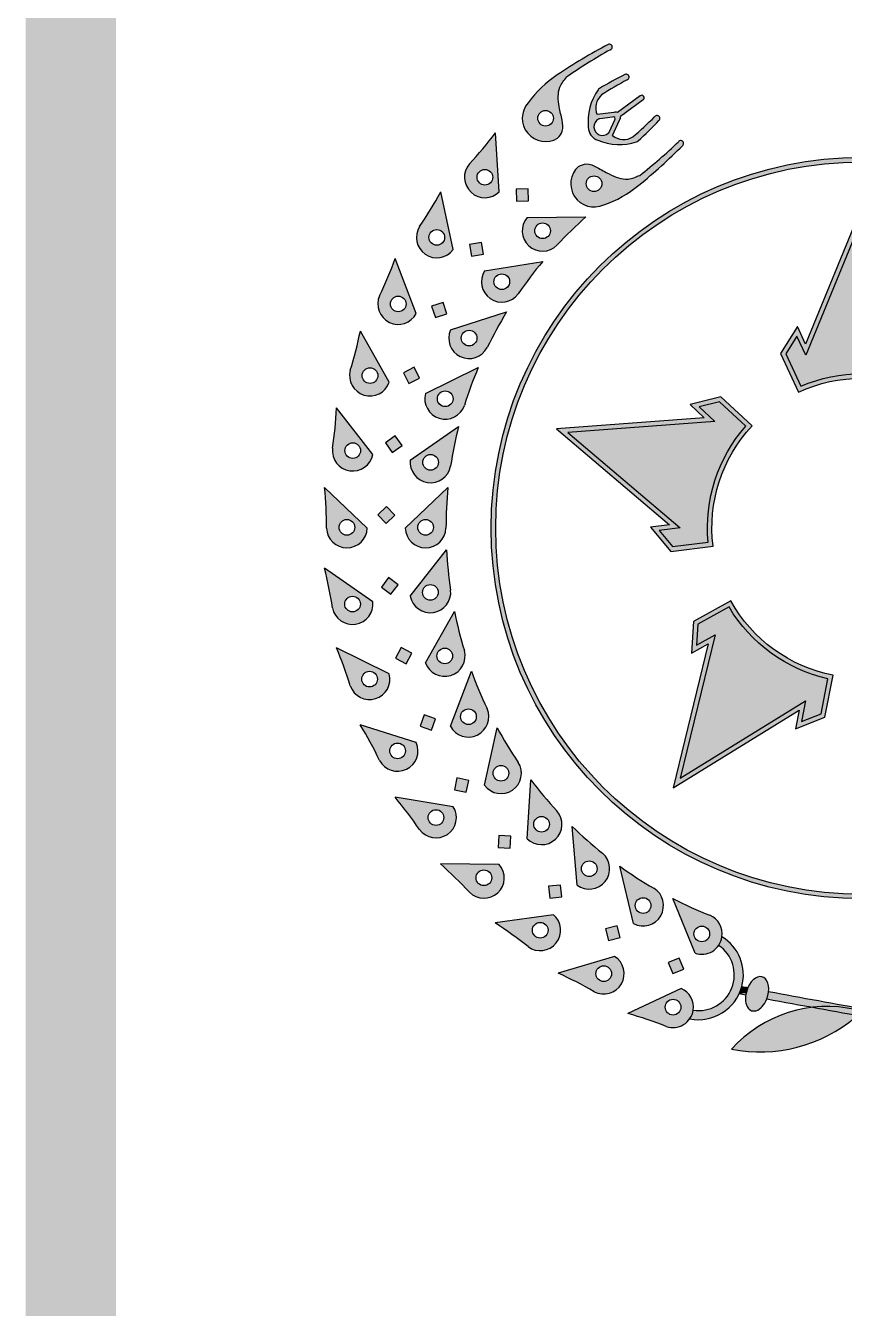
# Paper-space layout 'A3 Horizontal imp' of a CAD drawing. Header units: millimetres. Extents: x 0 to 420, y 0 to 297.
# Drawn here: x 214.34 to 223.43, y 33.99 to 48.24 of the extents above; entities that cross this region are included whole.
import ezdxf

# ---------------------------------------------------------------- set-up
doc = ezdxf.new("R2010")
doc.units = ezdxf.units.MM
doc.header["$LTSCALE"] = 0.5
doc.layers.add('format', color=7, linetype='Continuous')

psp = doc.layouts.new('A3 Horizontal imp')

# ---------------------------------------------------------------- hatches: boundary and pattern name
at = {"layer": 'format'}
h = psp.add_hatch(color=256, dxfattribs=at)
edge = h.paths.add_edge_path()
edge.add_arc((220.1136695553074, 47.21036562247382), 0.258366901861523, 152.9996667850005, 301.0824936381961)
edge.add_spline(control_points=[(220.2470570692154, 46.98909378262424), (220.2684105387085, 47.01352532394213), (220.317932008336, 47.07018524197638), (220.2966240145403, 47.20295615273681), (220.2576570588113, 47.35563585028995), (220.2417082440812, 47.54099188629498), (220.3201992954952, 47.63337267699472), (220.3504601950914, 47.66898853105049)], knot_values=[0, 0, 0, 0, 0.09308802478453485, 0.2158832218446789, 0.3683884108472525, 0.5851654092986567, 0.721177151692775, 0.721177151692775, 0.721177151692775, 0.721177151692775], degree=3, periodic=0)
edge.add_arc((223.3843861101583, 43.36063614503001), 5.269402882705594, 118.8334320498584, 125.1530658312665, ccw=False)
edge.add_arc((220.8230049659038, 48.00103872051732), 0.03153492215633424, 309.6752327330527, 476.1112391408114)
edge.add_arc((223.6260804385998, 42.65931094923308), 6.06404222222108, 117.6800748121624, 124.150133320713)
edge.add_arc((220.9259511263468, 46.65833257460627), 1.238863785946587, 124.6292524091822, 147.2974533349449)
h.paths.add_polyline_path([(220.200732741219, 47.21036562247382, -1), (220.0266063693949, 47.21036562247382, -1)], flags=16)
h = psp.add_hatch(color=256, dxfattribs=at)
edge = h.paths.add_edge_path()
edge.add_arc((223.0987635977086, 43.47680376108274), 4.713859957981793, 116.5053352183852, 120.4214165255875)
edge.add_arc((220.7372742135145, 47.49842006692852), 0.050167234065375, 120.4214165255875, 145.1640224462556)
edge.add_arc((221.2047448625859, 47.17308398130472), 0.6197042182498379, 145.1640224462556, 185.8222071775158)
edge.add_arc((220.7380464674594, 47.11019246267488), 0.149809060287702, 179.9894635877098, 253.0629435673175)
edge.add_arc((220.9342478419181, 47.53829029704257), 0.6197042182498379, 247.2301999776588, 287.8883847090519)
edge.add_arc((221.1091889289488, 46.99628661400839), 0.050167234065375, 287.8883847090519, 312.6309906295166)
edge.add_arc((217.9505910232134, 50.42750929593995), 4.713859957981793, 312.6309906295166, 316.5470719369367)
edge.add_arc((221.3507473209353, 47.20827805889603), 0.03153492215633327, 313.7870965801166, 504.9325363603759)
edge.add_arc((218.1779484477489, 50.40209602895066), 4.470861777230836, 310.51110843330775, 314.7398193107129, ccw=False)
edge.add_arc((220.9807572735614, 47.17016378964154), 0.1955454109690282, 230.6718715813269, 301.2496466140211, ccw=False)
edge.add_line((220.8568282769498, 47.01890371047448), (220.9342696000755, 47.18886063417113))
edge.add_arc((220.890095358575, 47.22281037279964), 0.05571308971079233, 322.4562266765435, 366.7646161285904)
edge.add_line((220.9454205983189, 47.229372858026), (221.1970703507619, 47.41576204505355))
edge.add_arc((221.1806100421514, 47.4379856120575), 0.02765553633461209, 306.5262035781078, 486.5262035771979)
edge.add_line((221.1641497335401, 47.46020917906235), (220.9124999810989, 47.27381999203617))
edge.add_arc((220.890095358575, 47.22281037279964), 0.05571308971079233, 66.28779102704758, 110.5961804785706)
edge.add_line((220.8704966498359, 47.27496244831791), (220.6853467490561, 47.25042617554328))
edge.add_arc((220.8661627873686, 47.32488131667133), 0.1955454109690282, 131.8027605413556, 202.3805355737123, ccw=False)
edge.add_arc((223.1407279617457, 43.70169534559027), 4.470861777230836, 118.3125878451246, 122.5412987224741, ccw=False)
edge.add_arc((221.0104727633658, 47.66769316521941), 0.03153492215633327, 288.119870794101, 479.2653105756978)
edge = h.paths.add_edge_path(flags=16)
edge.add_arc((220.8673290608473, 47.20594808033257), 0.02049019941725386, 316.2111606991688, 396.5262035775544)
edge.add_arc((220.8673290608473, 47.20594808033257), 0.02049019941725386, 36.52620357755444, 116.8412464554556)
edge.add_line((220.8580773266082, 47.22423068574226), (220.7153795268247, 47.20532021306581))
edge.add_arc((220.720652005644, 47.16553426270303), 0.0401337872523, 97.54891514871049, 116.7471523253447)
edge.add_arc((220.7456899479554, 47.11585375223449), 0.09576697587878163, 116.7471523253447, 314.2759206000893)
edge.add_arc((220.777523786535, 47.08320496661991), 0.050167234065375, 314.2759206000893, 335.503492006513)
edge.add_line((220.8231752944608, 47.06240373593328), (220.8821208336846, 47.19176881013328))
edge = h.paths.add_edge_path(flags=16)
edge.add_arc((220.7859144404989, 47.07742144973627), 0.0401337872523, 316.3052548290676, 335.503492006513)
h = psp.add_hatch(color=256, dxfattribs=at)
h.paths.add_polyline_path([(219.557987537885, 47.04749727000563), (219.5999757448013, 46.39499017926965, -0.964375990512867), (219.2681633063581, 46.70286712953185, 0.02438929679786213)])
h.paths.add_polyline_path([(219.3525915329916, 46.5549480612297, 1), (219.5267179048157, 46.5549480612297, 1)], flags=16)
h.paths.add_polyline_path([(219.9229623082643, 46.29232634067767), (219.7900185235973, 46.28962132630277), (219.7873135092237, 46.42256511096985), (219.9202572938899, 46.42527012534384)])
h.paths.add_polyline_path([(220.5625056537052, 46.1154406676913, 0.02438929679781345), (220.2404977609464, 45.80067260084871, -0.9643759905120509), (219.9086853225041, 46.10854955110863)])
h.paths.add_polyline_path([(219.9931135491366, 45.96063048280421, 1), (220.1672399209634, 45.96063048280421, 1)], flags=16)
h.paths.add_polyline_path([(219.0881699096104, 45.75320596135708, -0.964375990507584), (218.7141768635817, 46.00819010268861, 0.02438929679779708), (218.9493995407744, 46.39216706949474)])
h.paths.add_polyline_path([(218.8187358659785, 45.8874826369186, 1), (218.9928622378044, 45.8874826369186, 1)], flags=16)
h.paths.add_polyline_path([(219.2693054356774, 45.80839414880011), (219.400361186638, 45.83088319334075), (219.4228502311786, 45.69982744237932), (219.2917944802153, 45.67733839784142)])
h.paths.add_polyline_path([(220.0816138474116, 45.62023642573495, 0.02438929679781734), (219.8101162627669, 45.26099127206617, -0.9643759905091053), (219.4361232167408, 45.51597541339816)])
h.paths.add_polyline_path([(219.5406822191368, 45.39526794762769, 1), (219.7148085909627, 45.39526794762769, 1)], flags=16)
h = psp.add_hatch(color=256, dxfattribs=at)
edge = h.paths.add_edge_path()
edge.add_arc((220.6518653684503, 46.48373096461847), 0.2583669018615165, 131.9699135170366, 294.4527554651383, ccw=False)
edge.add_spline(control_points=[(220.4790850134619, 46.67582574567114), (220.5086800060341, 46.68913015415347), (220.5773146382841, 46.71998480569965), (220.6981083313991, 46.66089987490687), (220.8327986760002, 46.57911953035619), (221.0054559999986, 46.50983263949802), (221.1167047535342, 46.55798625285552), (221.1595948320861, 46.57655106543989)], knot_values=[0, 0, 0, 0, 0.09308802478445813, 0.2158832218446332, 0.3683884108472284, 0.5851654092986791, 0.7211771516928244, 0.7211771516928244, 0.7211771516928244, 0.7211771516928244], degree=3, periodic=0)
edge.add_arc((217.9227264287571, 50.73459022828893), 5.269402882705164, 307.8993413239909, 314.2189751054011)
edge.add_arc((221.6149699960903, 46.93178246714279), 0.03153492215634168, 316.94116801199885, 483.3771744215811, ccw=False)
edge.add_arc((217.3223116774421, 51.17022230362618), 6.064042222220611, 308.9022738344346, 315.372332343067, ccw=False)
edge.add_arc((220.3605836695939, 47.42165250104909), 1.238863785946851, 288.750542014941, 308.42315474558796, ccw=False)
h.paths.add_polyline_path([(220.5648021825378, 46.48373096461847, 1), (220.7389285543628, 46.48373096461847, 1)], flags=16)
h = psp.add_hatch(color=256, dxfattribs=at)
edge = h.paths.add_edge_path(flags=17)
edge.add_arc((223.6260804385998, 42.65931094923626), 4.066636699275294, 0, 360)
edge = h.paths.add_edge_path()
edge.add_arc((223.6260804385998, 42.65931094923626), 4.116803933340669, 0, 360)
h = psp.add_hatch(color=256, dxfattribs=at)
h.paths.add_polyline_path([(222.9112805756155, 44.89704305701553), (223.0016373182167, 44.70283290708613), (223.6260804385998, 46.22581547118698), (224.2505235589839, 44.70283290708613), (224.3408803015842, 44.89704305701553), (224.5280145467364, 44.59790184264084), (224.3285087549608, 44.16908990657094, 0.2212398402166365), (222.9236521222398, 44.16908990657094), (222.7241463304659, 44.59790184264084)])
h.paths.add_polyline_path([(222.9047879367041, 44.79207116384196), (223.0045389154508, 44.57766931645192), (223.6260804385998, 46.09357504385189), (224.2476219617498, 44.57766931645192), (224.3473729404983, 44.79207116384196), (224.4710440736595, 44.59437814978201), (224.3038760683399, 44.23507210972576, 0.2059472697398568), (222.9482848088606, 44.23507210972576), (222.7811168035411, 44.59437814978201)], flags=16)
h = psp.add_hatch(color=256, dxfattribs=at)
h.paths.add_polyline_path([(223.6260804385998, 46.09357504385189), (223.0045389154508, 44.57766931645192), (222.9047879367041, 44.79207116384196), (222.7811168035411, 44.59437814978201), (222.9482848088606, 44.23507210972576, -0.2059472697398479), (224.3038760683399, 44.23507210972576), (224.4710440736595, 44.59437814978201), (224.3473729404983, 44.79207116384196), (224.2476219617498, 44.57766931645192)])
h.paths.add_polyline_path([(226.8922596844646, 43.72055691764336), (225.2584807709705, 43.84323740174641), (225.4315642973957, 44.00436003455825), (225.2053305862879, 44.06088777061705), (224.9152679901077, 43.79086987728197, -0.2059472697398567), (225.3341687267126, 42.50162597652189), (225.7275468320127, 42.45367142830474), (225.8773475794002, 42.63238016639053), (225.6426145576939, 42.66099517026515)])
h.paths.add_polyline_path([(225.2565008504012, 41.47265936984859), (225.4632233313747, 41.35783678589433), (225.4470743416701, 41.590465862146), (225.100637793044, 41.78289166654968, -0.2059472697398568), (224.0039414267017, 40.98609511609111), (224.0798944608838, 40.59715153532152), (224.2961475474727, 40.50990659548579), (224.2508255405224, 40.74199348785879), (225.6446902258936, 39.88093293351522)])
h.paths.add_polyline_path([(223.2482194505015, 40.98609511609111, -0.2059472697398568), (222.1515230841565, 41.78289166654968), (221.8050865355304, 41.59046586214554), (221.7889375458277, 41.35783678589478), (221.9956600267993, 41.47265936984905), (221.607470651306, 39.88093293351522), (223.0013353366754, 40.74199348785879), (222.9560133297278, 40.50990659548579), (223.1722664163168, 40.59715153532152)])
h.paths.add_polyline_path([(222.3368928870901, 43.79086987728197), (222.0468302909127, 44.06088777061751), (221.8205965798048, 44.00436003455871), (221.9936801062328, 43.84323740174687), (220.359901192735, 43.7205569176429), (221.6095463195057, 42.66099517026515), (221.3748132978022, 42.63238016639053), (221.5246140451896, 42.45367142830474), (221.917992150487, 42.5016259765228, -0.2059472697398568)])
h = psp.add_hatch(color=256, dxfattribs=at)
h.paths.add_polyline_path([(218.4452808669381, 45.65345103161581), (218.6777334969626, 45.0423092413801, -0.9643759905067341), (218.269914229994, 45.23870464941165, 0.0243892967977926)])
h.paths.add_polyline_path([(218.3903234851138, 45.1479051914992, 1), (218.5644498569405, 45.1479051914992, 1)], flags=16)
h.paths.add_polyline_path([(218.890391222954, 44.99763772331726), (218.8486205163423, 45.12387787165863), (218.9748606646832, 45.16564857826989), (219.0166313712967, 45.03940842992898)])
h.paths.add_polyline_path([(219.4649770985867, 44.6631927040201, -0.9643759905100003), (219.0571578316163, 44.85958811205301), (219.6798995677115, 45.05889000141752, 0.02438929679781692)])
h.paths.add_polyline_path([(219.1775670867352, 44.7687886541401, 1), (219.3516934585601, 44.7687886541401, 1)], flags=16)
h.paths.add_polyline_path([(218.0568926945194, 44.84785085196409), (218.3778349780993, 44.27818027734184, -0.9643759905033423), (217.9452994987101, 44.4115998031919, 0.02438929679792837)])
h.paths.add_polyline_path([(218.0769244150584, 44.35273666298763, 1), (218.2510507868825, 44.35273666298763, 1)], flags=16)
h.paths.add_polyline_path([(218.5346561571547, 44.38430724204391), (218.6532607065716, 44.44442652216576), (218.7133799866912, 44.3258219727507), (218.5947754372761, 44.26570269262884)])
h.paths.add_polyline_path([(219.3663364477994, 44.44394094625914, 0.02438929679781572), (219.2127901070031, 44.02063072888841, -0.9643759905124231), (218.7802546276158, 44.15405025474075)])
h.paths.add_polyline_path([(218.9118795439641, 44.09518711453193, 1), (219.0860059157864, 44.09518711453193, 1)], flags=16)
h = psp.add_hatch(color=256, dxfattribs=at)
h.paths.add_polyline_path([(220.2341330726009, 43.7614214570338), (221.8755391006131, 43.88467466128287), (221.7187560410099, 44.03062326693662), (222.0610839042153, 44.11615879124684), (222.4072576101458, 43.7939073323053, 0.2212398402166365), (221.9731330359724, 42.45780927729702), (221.5036579697768, 42.40057816962763), (221.2769854305303, 42.67099313185718), (221.4896120281743, 42.69691326389221)])
h.paths.add_polyline_path([(221.6095463195057, 42.66099517026515), (221.3748132978022, 42.63238016639053), (221.5246140451878, 42.45367142830474), (221.917992150487, 42.5016259765228, -0.2059472697398502), (222.3368928870901, 43.79086987728197), (222.0468302909127, 44.06088777061751), (221.8205965798048, 44.00436003455871), (221.9936801062328, 43.84323740174641), (220.359901192735, 43.72055691764336)], flags=16)
h = psp.add_hatch(color=256, dxfattribs=at)
h.paths.add_polyline_path([(218.1951735903554, 43.47788844761663, -0.9643759905100402), (217.7475840264156, 43.54535171955177, 0.02438929679773072), (217.7929109734984, 43.9933623073378)])
h.paths.add_polyline_path([(217.8855394731569, 43.51973980232952, 1), (218.0596658449818, 43.51973980232952, 1)], flags=16)
h.paths.add_polyline_path([(218.3344258030916, 43.60620304571767), (218.4427453239319, 43.68332793397604), (218.5198702121903, 43.57500841313577), (218.41155069135, 43.49788352487513)])
h.paths.add_polyline_path([(219.1479289696259, 43.78912620597958, 0.02438929679781522), (219.0591887286851, 43.34765911939149, -0.9643759905092784), (218.6115991647463, 43.41512239132481)])
h.paths.add_polyline_path([(218.7495546114866, 43.38951047410574, 1), (218.9236809833106, 43.38951047410574, 1)], flags=16)
h = psp.add_hatch(color=256, dxfattribs=at)
h.paths.add_polyline_path([(218.1338296872987, 42.65931094923535, -0.9643759905065689), (217.6811844500467, 42.65931094923308, 0.02438929679784426), (217.6592326193046, 43.10907325982617)])
h.paths.add_polyline_path([(217.8204438827593, 42.66752238291047, 1), (217.9945702545852, 42.66752238291047, 1)], flags=16)
h.paths.add_polyline_path([(218.4404247363906, 42.80373968531949), (218.3448099232242, 42.71133203148138), (218.2524022693893, 42.80694684464725), (218.3480170825529, 42.89935449848445)])
h.paths.add_polyline_path([(219.0076041646058, 42.65931094923535, -0.9643759905065689), (218.5549589273529, 42.65931094923535), (219.0295559953471, 43.10907325982617, 0.02438929679781491)])
h.paths.add_polyline_path([(218.6942183600664, 42.66752238291047, 1), (218.8683447318932, 42.66752238291047, 1)], flags=16)
h.paths.add_polyline_path([(219.0591887286851, 41.97096277907695, -0.9643759905101689), (218.6115991647463, 41.90349950714363), (219.0138617816034, 42.41897336686707, 0.02438929679781542)])
h.paths.add_polyline_path([(218.7471069101208, 41.94535086185652, 1), (218.921233281943, 41.94535086185652, 1)], flags=16)
h.paths.add_polyline_path([(218.3960440113757, 41.92361847307375), (218.2904178262475, 42.00439270163616), (218.3711920548099, 42.11001888676156), (218.4768182399381, 42.02924465820006)])
h.paths.add_polyline_path([(218.1951735903554, 41.84073345085272, -0.9643759905049093), (217.7475840264175, 41.77327017891303, 0.02438929679809545), (217.6588437854767, 42.21473726550658)])
h.paths.add_polyline_path([(217.8830917717893, 41.81512153363183, 1), (218.057218143616, 41.81512153363183, 1)], flags=16)
h = psp.add_hatch(color=256, dxfattribs=at)
h.paths.add_polyline_path([(222.8890597437981, 40.42879882737753), (222.9301134654484, 40.63902849989864), (221.5297416783611, 39.77394818045951), (221.9197432726292, 41.37310541401148), (221.7324892703351, 41.26909646298537), (221.75692527994, 41.62110153862914), (222.1703781879874, 41.85075112014811, 0.2212398402166365), (223.3069310785218, 41.02499710984903), (223.2162853225151, 40.56081440402732)])
h.paths.add_polyline_path([(222.9560133297278, 40.50990659548579), (223.0013353366754, 40.74199348785879), (221.607470651306, 39.88093293351522), (221.9956600267993, 41.47265936984905), (221.7889375458277, 41.35783678589478), (221.8050865355304, 41.590465862146), (222.1515230841565, 41.78289166654968, 0.2059472697398568), (223.2482194505015, 40.98609511609111), (223.1722664163168, 40.59715153532152)], flags=16)
h = psp.add_hatch(color=256, dxfattribs=at)
h.paths.add_polyline_path([(218.3778349780992, 41.04044162112614, -0.9643759905195434), (217.9452994987083, 40.90702209527836, 0.0243892967975392), (217.7917531579165, 41.33033231264363)])
h.paths.add_polyline_path([(218.0720836899278, 40.98157848091733, 1), (218.2462100617518, 40.98157848091733, 1)], flags=16)
h.paths.add_polyline_path([(218.5117525501197, 41.33295355203909), (218.6282377521025, 41.26882427086985), (218.5641084709356, 41.15233906888653), (218.4476232689527, 41.21646835005486)])
h.paths.add_polyline_path([(219.1011969111947, 41.73424221834994, 0.02438929679781439), (219.2127901070031, 41.29799116958002, -0.9643759905092765), (218.7802546276158, 41.16457164372724)])
h.paths.add_polyline_path([(218.9070388188307, 41.23912802937212, 1), (219.0811651906548, 41.23912802937212, 1)], flags=16)
h.paths.add_polyline_path([(219.4649770985867, 40.65542919444788, -0.9643759905089484), (219.0571578316163, 40.45903378641497), (219.2896104616435, 41.07017557665022, 0.02438929679781759)])
h.paths.add_polyline_path([(219.1704414716411, 40.56462973653543, -1), (219.3445678434651, 40.56462973653543, -1)], flags=16)
h.paths.add_polyline_path([(218.6777334969625, 40.27631265708924, -0.9643759905101852), (218.2699142299967, 40.07991724905406, 0.02438929679789226), (218.0549917608683, 40.47561454645375)])
h.paths.add_polyline_path([(218.3831978700187, 40.18551319917633, 1), (218.5573242418455, 40.18551319917633, 1)], flags=16)
h.paths.add_polyline_path([(218.7205068876816, 40.46077471791369), (218.7665586792851, 40.58551684982722), (218.8913008112, 40.53946505822551), (218.8452490195974, 40.41472292631106)])
h = psp.add_hatch(color=256, dxfattribs=at)
h.paths.add_polyline_path([(219.8101162627669, 40.05763062640181, -0.9643759905083981), (219.4361232167408, 39.80264648507028), (219.5748935855759, 40.44160759320794, 0.024389296797815)])
h.paths.add_polyline_path([(219.5314308885459, 39.93692316063316, 1), (219.70555726037, 39.93692316063316, 1)], flags=16)
h.paths.add_polyline_path([(219.1299184944351, 39.88440528095662), (219.2601310231845, 39.85745969984537), (219.2331854420732, 39.72724717109741), (219.1029729133248, 39.75419275220911)])
h.paths.add_polyline_path([(219.0881699096104, 39.56541593711227, -0.96437599051776), (218.7141768635798, 39.31043179578347, 0.02438929679763448), (218.4426792789396, 39.66967694945043)])
h.paths.add_polyline_path([(218.9836109072117, 39.44470847134317, 1), (218.8094845353877, 39.44470847134317, 1)], flags=16)
h.paths.add_polyline_path([(218.9461554136002, 38.93052283578145), (219.5999757448013, 38.92363171919879, -0.9643759905087645), (219.2681633063581, 38.61575476893704, 0.02438929679773541)])
h.paths.add_polyline_path([(219.5155475181678, 38.77571265089392, 1), (219.3414211463392, 38.77571265089392, 1)], flags=16)
h.paths.add_polyline_path([(219.7192518797297, 39.10526887559836), (219.5864776868699, 39.11250632646334), (219.5937151377353, 39.24528051932185), (219.7264893305952, 39.23804306845687)])
h.paths.add_polyline_path([(220.2404977609463, 39.51794929762064, -0.9643759905097752), (219.9086853225041, 39.21007234736026), (219.9506735294204, 39.86257943809306, 0.02438929679781609)])
h.paths.add_polyline_path([(219.9819431624888, 39.37003022931804, 1), (220.1560695343129, 39.37003022931804, 1)], flags=16)
h.paths.add_polyline_path([(220.4085559901892, 39.34602564348034, 0.02438929679780995), (220.7465075816386, 39.04844079719424, -0.9643759905034636), (220.464287892352, 38.69454850032098)])
h.paths.add_polyline_path([(220.5119145937175, 38.87661439391314, 1), (220.6860409655415, 38.87661439391314, 1)], flags=16)
h.paths.add_polyline_path([(220.2925904115533, 38.56268200714685), (220.1602205106488, 38.55004965507197), (220.1475881585726, 38.68241955597596), (220.2799580594788, 38.6950519080504)])
h.paths.add_polyline_path([(220.2017181059142, 38.36529640225836, -0.9643759905075987), (219.9194984166266, 38.0114041053851, 0.02438929679780494), (219.5541733399783, 38.27466368692904)])
h.paths.add_polyline_path([(220.1412514898189, 38.19346999897726, 1), (219.9671251179921, 38.19346999897726, 1)], flags=16)
h.paths.add_polyline_path([(220.8113849180559, 38.07938709064029), (220.7791649489105, 38.20839577473844), (220.9081736330105, 38.24061574388343), (220.9403936021523, 38.11160705978437)])
h.paths.add_polyline_path([(221.3168423016019, 38.65959316917934, -0.9643759905098335), (221.0905196829768, 38.26759089481703), (220.9383126303352, 38.90348516755812, 0.02438929679780977)])
h.paths.add_polyline_path([(221.1095064962097, 38.46769774883688, 1), (221.2836328680383, 38.46769774883688, 1)], flags=16)
h.paths.add_polyline_path([(220.6536324443246, 37.51088000029068, 0.02438929679789792), (220.2531509423157, 37.71675031250543), (220.8799550629516, 37.90288227465481, -0.9643759905015449)])
h.paths.add_polyline_path([(220.6726192575594, 37.71098685431053, 1), (220.8467456293834, 37.71098685431053, 1)], flags=16)
h.paths.add_polyline_path([(221.6481905987153, 37.76212030245988), (221.5254249722471, 37.71103245711475), (221.4743371269038, 37.83379808358386), (221.5971027533729, 37.88488592892764)])
h = psp.add_hatch(color=256, dxfattribs=at)
h.paths.add_polyline_path([(222.0726587854402, 38.12060159793719, 0.337357205576994), (221.9387615856627, 38.36009262703174, -0.02438929679864791), (221.5281095619181, 38.54484363328202), (221.773391710995, 37.93873705823017, 0.4731006145231847)])
h.paths.add_polyline_path([(221.8484328402716, 38.06535163031349, 1), (221.8484328402716, 38.23947800213801, 1)], flags=16)
h.paths.add_polyline_path([(221.4541660483906, 37.12536333507051, 0.4700853585565615), (221.7531083230247, 37.30501709487344, 0.3401068990977973), (221.619535923042, 37.54671890387709), (221.0274742160005, 37.26924557537159, -0.02438929679788489)])
h.paths.add_polyline_path([(221.5292071776672, 37.25197790715247, 1), (221.5292071776672, 37.42610427897699, 1)], flags=16)
for points in [[(222.2931364072225, 37.56926883041734, -0.3961804964264106), (221.7152149102663, 37.2098494572736, 0.1145603992479656), (221.7531083230247, 37.30501709487344, 0.7990678309161662), (222.03570618998, 38.02506471675843, 0.1145603992480517), (222.0726587854402, 38.12060159793719, -0.331621226815432)], [(223.555770019933, 37.31183860960464, 0.0001579757355160054), (223.6260804385998, 37.32430187142545), (223.6260804385998, 37.23990227762015, -0.0001580015991903185), (223.555770019933, 37.22750645065326, -0.2270566457547587), (222.1791117091821, 36.87354070473003, -0.2702440587778013)]]:
    psp.add_hatch(color=256, dxfattribs=at).paths.add_polyline_path(points)
h = psp.add_hatch(color=256, dxfattribs=at)
edge = h.paths.add_edge_path()
edge.add_ellipse((222.4625531997068, 37.48728564447338), major_axis=(0.05933525044108133, 0.1877403633956969), ratio=0.6089087438849489, start_angle=79.68375074247678, end_angle=263.9636765983774)
edge.add_ellipse((222.4625531997068, 37.48728564447338), major_axis=(0.05933525044108133, 0.1877403633956969), ratio=0.6089087438849489, start_angle=263.9636766023169, end_angle=439.6837507430827)
h = psp.add_hatch(color=256, dxfattribs=at)
edge = h.paths.add_edge_path()
edge.add_arc((243.3846151106251, 148.5858175991746), 113.0023211019205, 259.2428625625467, 259.2777355151089)
edge.add_ellipse((222.4625531997068, 37.48728564447338), major_axis=(0.05933525044108133, 0.1877403633956969), ratio=0.6089087438849484, start_angle=79.68375074247678, end_angle=104.4869136291134)
edge.add_arc((243.274686908249, 148.4832380270685), 112.9652490143044, 259.2811164111136, 259.318693389837, ccw=False)
edge.add_arc((221.8129716017471, 37.69700204509018), 0.4968641811866517, 335.2591902048625, 345.1032051063113)
h = psp.add_hatch(color=256, dxfattribs=at)
edge = h.paths.add_edge_path()
edge.add_ellipse((222.4625531997068, 37.48728564447338), major_axis=(0.05933525044108133, 0.1877403633956969), ratio=0.6089087438849489, start_angle=263.9636766023169, end_angle=288.7152800375967, ccw=False)
edge.add_arc((243.2746869094832, 148.4832380268438), 112.9652490142946, 259.4389143732857, 259.9833144658073)
edge.add_line((223.6260804385998, 37.23990227762243), (223.6260804385998, 37.32430187142636))
edge.add_arc((243.3846151105996, 148.585817599276), 113.0023211020161, 259.3959653948142, 259.9300302509161, ccw=False)

# ---------------------------------------------------------------- linework, layer by layer
for p, q in [((221.1641497335401, 47.46020917906235), (220.9124999810989, 47.27381999203617)), ((221.1970703507619, 47.41576204505355), (220.9454205983189, 47.229372858026)), ((220.8704966498359, 47.27496244831791), (220.6853467490561, 47.25042617554328)), ((220.8580773266082, 47.22423068574226), (220.7153795268247, 47.20532021306581)), ((220.8231752944608, 47.06240373593328), (220.8821208336846, 47.19176881013328)), ((220.8568282769498, 47.01890371047448), (220.9342696000755, 47.18886063417113)), ((219.5999757448013, 46.3949901792701), (219.557987537885, 47.04749727000654)), ((219.0881699096104, 45.75320596135798), (218.9493995407726, 46.39216706949519)), ((219.9086853225041, 46.10854955110954), (220.5625056537052, 46.11544066769221)), ((218.6777334969635, 45.04230924138101), (218.4452808669381, 45.65345103161672)), ((219.4361232167408, 45.51597541339861), (220.0816138474135, 45.62023642573723)), ((219.0571578316163, 44.85958811205392), (219.6798995677115, 45.05889000141934)), ((218.3778349780993, 44.27818027734366), (218.0568926945213, 44.847850851965)), ((218.7802546276158, 44.15405025474166), (219.3663364477967, 44.44394094626005)), ((218.1951735903554, 43.47788844761708), (217.7929109734984, 43.99336230733871)), ((218.6115991647463, 43.41512239132572), (219.1479289696259, 43.78912620598049)), ((218.1338296872987, 42.65931094923626), (217.6592326193046, 43.10907325982935)), ((218.5549589273529, 42.65931094923626), (219.0295559953471, 43.10907325982935)), ((218.6115991647463, 41.90349950714408), (219.0138617816034, 42.41897336686662)), ((218.1951735903554, 41.84073345085363), (217.6588437854767, 42.21473726550749)), ((218.7802546276158, 41.16457164372815), (219.1011969111947, 41.73424221835085)), ((218.3778349780992, 41.04044162112705), (217.7917531579138, 41.33033231264545)), ((219.0571578316163, 40.45903378641588), (219.2896104616435, 41.07017557665113)), ((218.6777334969634, 40.27631265709015), (218.0549917608683, 40.47561454645466)), ((219.4361232167408, 39.8026464850721), (219.5748935855759, 40.44160759320885)), ((219.9086853225041, 39.21007234736117), (219.9506735294204, 39.86257943809397)), ((219.0881699096104, 39.56541593711318), (218.4426792789387, 39.66967694945134)), ((220.4642878923501, 38.69454850032189), (220.4085559901892, 39.34602564348125)), ((219.5999757448013, 38.92363171919924), (218.9461554136002, 38.93052283578236)), ((221.0905196829768, 38.26759089481794), (220.9383126303352, 38.90348516755903)), ((221.773391710995, 37.93873705823108), (221.5281095619181, 38.54484363328384)), ((220.2017181059142, 38.36529640225927), (219.5541733399783, 38.27466368692995)), ((220.8799550629516, 37.90288227465481), (220.2531509423157, 37.71675031250634)), ((221.619535923042, 37.54671890387799), (221.0274742160005, 37.2692455753725))]:
    psp.add_line(p, q, dxfattribs=at)
at = {"layer": 'format', "const_width": 1.0033446813075}
psp.add_lwpolyline([(325.2097638785942, 19.04822074716894), (375.3769979439693, 19.04822074716889), (375.3769979439693, 5.001395208864086), (214.8418489347694, 5.001395208864256), (214.8418489347695, 55.1686292742392), (325.2097638785943, 55.16862927423909), (325.2097638785942, 5.001395208864142)], dxfattribs=at)
at = {"layer": 'format'}
for points in [[(219.7900185235973, 46.28962132630368), (219.9229623082643, 46.29232634067858), (219.9202572938899, 46.42527012534475), (219.7873135092237, 46.42256511097076)], [(219.2917944802153, 45.67733839784233), (219.4228502311786, 45.69982744238023), (219.400361186638, 45.83088319334166), (219.2693054356774, 45.80839414880102)], [(218.890391222954, 44.99763772331817), (219.0166313712967, 45.03940842992989), (218.9748606646832, 45.1656485782708), (218.8486205163423, 45.12387787165954)], [(218.5947754372761, 44.26570269262975), (218.7133799866912, 44.3258219727516), (218.6532607065716, 44.44442652216667), (218.5346561571547, 44.38430724204482)], [(218.41155069135, 43.49788352487604), (218.5198702121903, 43.57500841313668), (218.4427453239319, 43.68332793397695), (218.3344258030916, 43.60620304571858)], [(218.3448099232242, 42.71133203148229), (218.4404247363906, 42.8037396853204), (218.3480170825529, 42.89935449848536), (218.2524022693893, 42.80694684464816)], [(218.3960440113757, 41.92361847307466), (218.4768182399381, 42.02924465820097), (218.3711920548099, 42.11001888676247), (218.2904178262475, 42.00439270163707)], [(218.5641084709356, 41.15233906888744), (218.6282377521025, 41.26882427087076), (218.5117525501197, 41.33295355204), (218.4476232689527, 41.21646835005577)], [(218.8452490195974, 40.41472292631197), (218.8913008112, 40.53946505822642), (218.7665586792851, 40.58551684982813), (218.7205068876816, 40.4607747179146)], [(219.2331854420732, 39.72724717109832), (219.2601310231845, 39.85745969984628), (219.1299184944351, 39.88440528095753), (219.1029729133248, 39.75419275221002)], [(219.7192518797297, 39.10526887559927), (219.7264893305952, 39.23804306845778), (219.5937151377353, 39.24528051932275), (219.5864776868726, 39.11250632646425)], [(220.2925904115533, 38.56268200714776), (220.2799580594788, 38.6950519080513), (220.1475881585744, 38.68241955597687), (220.1602205106488, 38.55004965507288)], [(220.9403936021523, 38.11160705978528), (220.9081736330105, 38.24061574388434), (220.7791649489105, 38.20839577473935), (220.8113849180559, 38.0793870906412)], [(221.6481905987153, 37.76212030246079), (221.5971027533729, 37.88488592892855), (221.4743371269038, 37.83379808358477), (221.5254249722471, 37.71103245711566)]]:
    psp.add_lwpolyline(points, close=True, dxfattribs=at)
for points in [[(222.7241463304659, 44.59790184264175), (222.9236521222398, 44.16908990657185, -0.2212398402166365), (224.3285087549608, 44.16908990657185), (224.5280145467364, 44.59790184264175), (224.3408803015842, 44.89704305701644), (224.2505235589812, 44.70283290708704), (223.6260804385998, 46.22581547118789), (223.0016373182167, 44.70283290708704), (222.9112805756155, 44.89704305701644)], [(222.7811168035411, 44.59437814978292), (222.9482848088606, 44.23507210972667, -0.2059472697398568), (224.3038760683399, 44.23507210972667), (224.4710440736595, 44.59437814978292), (224.3473729404983, 44.79207116384287), (224.2476219617498, 44.57766931645283), (223.6260804385998, 46.0935750438528), (223.0045389154508, 44.57766931645283), (222.9047879367041, 44.79207116384287)], [(221.5036579697768, 42.40057816962854), (221.9731330359724, 42.45780927729793, -0.2212398402166365), (222.4072576101458, 43.79390733230621), (222.0610839042153, 44.11615879124775), (221.7187560410099, 44.03062326693753), (221.8755391006131, 43.88467466128377), (220.2341330726009, 43.76142145703471), (221.4896120281743, 42.69691326389312), (221.2769854305303, 42.67099313185809)], [(221.5246140451896, 42.45367142830565), (221.917992150487, 42.50162597652371, -0.2059472697398568), (222.3368928870901, 43.79086987728288), (222.0468302909127, 44.06088777061841), (221.8205965798048, 44.00436003455962), (221.9936801062328, 43.84323740174732), (220.359901192735, 43.72055691764427), (221.6095463195057, 42.66099517026606), (221.3748132978022, 42.63238016639144)], [(223.2162853225151, 40.56081440402823), (223.3069310785218, 41.02499710984994, -0.2212398402166365), (222.1703781879874, 41.85075112014902), (221.75692527994, 41.62110153863005), (221.7324892703351, 41.26909646298628), (221.9197432726292, 41.37310541401239), (221.5297416783629, 39.77394818046042), (222.9301134654484, 40.63902849989955), (222.8890597437981, 40.42879882737844)], [(223.1722664163168, 40.59715153532243), (223.2482194505015, 40.98609511609202, -0.2059472697398568), (222.1515230841565, 41.78289166655059), (221.8050865355304, 41.59046586214691), (221.7889375458277, 41.35783678589569), (221.9956600267993, 41.47265936984996), (221.607470651306, 39.88093293351613), (223.0013353366754, 40.74199348785969), (222.9560133297278, 40.5099065954867)]]:
    psp.add_lwpolyline(points, format="xyb", close=True, dxfattribs=at)
for centre, radius in [((220.1136695553074, 47.21036562247473), 0.08706318591248635), ((223.6260804385998, 42.65931094923626), 4.116803933340669), ((223.6260804385998, 42.65931094923626), 4.066636699275294), ((219.4396547189032, 46.55494806122925), 0.08706318591248635), ((220.6518653684503, 46.48373096461938), 0.08706318591248635), ((220.0801767350509, 45.96063048280512), 0.08706318591248635), ((218.9057990518901, 45.88748263691951), 0.08706318591248635), ((219.6277454050511, 45.3952679476286), 0.08706318591248635), ((218.4773866710281, 45.14790519150193), 0.08706318591248635), ((219.2646302726477, 44.76878865414192), 0.08706318591248635), ((218.1639876009709, 44.35273666298763), 0.08706318591248635), ((218.9989427298739, 44.09518711453375), 0.08706318591248635), ((217.9726026590721, 43.51973980233043), 0.08706318591248635), ((218.8366177973991, 43.38951047410665), 0.08706318591248635), ((217.9075070686737, 42.66752238291365), 0.08706318591248635), ((218.7812815459807, 42.66752238291365), 0.08706318591248635), ((218.8341700960305, 41.94535086185879), 0.08706318591248635), ((217.9701549577017, 41.81512153363456), 0.08706318591248635), ((218.9941020047432, 41.23912802937303), 0.08706318591248635), ((218.1591468758375, 40.98157848091824), 0.08706318591248635), ((219.2575046575535, 40.56462973653634), 0.08706318591248635), ((218.470261055933, 40.18551319917724), 0.08706318591248635), ((219.6184940744584, 39.93692316063362), 0.08706318591248635), ((218.8965477212992, 39.44470847134408), 0.08706318591248635), ((220.0690063484013, 39.37003022931895), 0.08706318591248635), ((220.5989777796272, 38.87661439391405), 0.08706318591248635), ((219.4284843322535, 38.77571265089573), 0.08706318591248635), ((221.196569682124, 38.46769774883779), 0.08706318591248635), ((220.0541883039046, 38.19346999897953), 0.08706318591248635), ((221.8484328402716, 38.15241481622552), 0.08706318591248635), ((220.7596824434691, 37.71098685431144), 0.08706318591248635), ((221.5292071776672, 37.33904109306541), 0.08706318591248635)]:
    psp.add_circle(centre, radius, dxfattribs=at)
for centre, radius, start, end in [((223.6260804385998, 42.65931094923626), 6.064042222220865, 117.6964749019645, 123.9041112768598), ((220.823004965902, 48.00103872051823), 0.03153492215633327, 288.119870794101, 119.2653105756977), ((223.3843861101583, 43.36063614503046), 5.269402882705587, 118.9616714772223, 125.1530658313643), ((220.9259511263468, 46.65833257460718), 1.23886378594661, 123.4249921885062, 144.3018651399933), ((223.0987635977086, 43.47680376108274), 4.713859957981793, 116.5053352183852, 120.4214165255875), ((223.1407279617457, 43.70169534559027), 4.470861777230836, 118.3125878451246, 122.5412987224741), ((221.0104727633658, 47.66769316521941), 0.03153492215633327, 288.119870794101, 119.2653105756977), ((221.2047448625859, 47.17308398130472), 0.6197042182498379, 145.1640224462556, 185.8222071775158), ((220.8661627873686, 47.32488131667133), 0.1955454109690282, 131.8027605413556, 202.3805355737123), ((220.7372742135145, 47.49842006692852), 0.050167234065375, 120.4214165255875, 145.1640224462556), ((221.1806100421514, 47.4379856120575), 0.02765553633461209, 306.5262035781078, 126.5262035771979), ((220.1136695553074, 47.21036562247473), 0.2583669018615162, 138.5996516903521, 301.0824936382206), ((220.7456899479554, 47.11585375223449), 0.09576697587878163, 116.7471523253447, 314.2759206000893), ((220.720652005644, 47.16553426270303), 0.0401337872523, 97.54891514871049, 116.7471523253447), ((220.8673290608473, 47.20594808033257), 0.02049019941725386, 36.52620357755444, 116.8412464554556), ((220.890095358575, 47.22281037279964), 0.05571308971079233, 66.28779102704758, 110.5961804785706), ((220.8673290608473, 47.20594808033257), 0.02049019941725386, 316.2111606991688, 36.52620357755444), ((220.890095358575, 47.22281037279964), 0.05571308971079233, 322.4562266765435, 6.764616128590469), ((218.1779484477489, 50.40209602895066), 4.470861777230836, 310.5111084333078, 314.7398193107129), ((217.9505910232134, 50.42750929593995), 4.713859957981793, 312.6309906295166, 316.5470719369367), ((221.3507473209353, 47.20827805889603), 0.03153492215633327, 313.7870965801166, 144.9325363603759), ((215.8825806287047, 49.84422878114611), 4.618476273994419, 317.1428571432632, 322.7313643206539), ((220.7380464674594, 47.11019246267488), 0.149809060287702, 179.9894635877098, 253.0629435673175), ((220.777523786535, 47.08320496661991), 0.050167234065375, 314.2759206000893, 335.503492006513), ((220.7859144404989, 47.07742144973627), 0.0401337872523, 316.3052548290676, 335.503492006513), ((220.9807572735614, 47.17016378964154), 0.1955454109690282, 230.6718715813269, 301.2496466140211), ((220.9342478419181, 47.53829029704257), 0.6197042182498379, 247.2301999776588, 287.8883847090519), ((221.1091889289488, 46.99628661400839), 0.050167234065375, 287.8883847090519, 312.6309906295166), ((217.3223116774421, 51.17022230362709), 6.064042222220865, 309.1482958782994, 315.3559322524758), ((217.9227264287571, 50.73459022828984), 5.269402882705587, 307.8993413236785, 314.0907356778749), ((221.6149699960903, 46.9317824671437), 0.03153492215633327, 313.7870965822032, 144.9325363612027), ((219.4396547189032, 46.55494806122925), 0.2264715331887377, 139.2207502634286, 315.064964021972), ((220.6518653684503, 46.48373096461938), 0.2583669018615162, 131.9699135170766, 294.452755464807), ((220.3605836695939, 47.42165250105091), 1.23886378594661, 288.7505420152004, 309.6274149665266), ((214.8982126877478, 48.6098704255217), 4.618476273994419, 325.7142857143038, 331.3027928920772), ((220.0801767350509, 45.96063048280512), 0.2264715331887377, 139.2207502634286, 315.064964021972), ((223.6260804385998, 42.65931094923626), 4.618476273994419, 131.5543499654331, 137.1428571432632), ((218.9057990518901, 45.88748263691951), 0.2264715331887377, 147.7921788346135, 323.6363925938064), ((214.1088108899809, 47.24258640420094), 4.618476273994419, 334.2857142857759, 339.8742214634743), ((223.6260804385998, 42.6593109492349), 4.618476273994419, 140.1257785363703, 145.7142857143038), ((219.6277454050511, 45.3952679476286), 0.2264715331887377, 147.7921788346135, 323.6363925938064), ((218.4773866710281, 45.14790519150193), 0.2264715331887377, 156.3636074060547, 332.2078211653268), ((223.6260804385998, 42.6593109492349), 4.618476273994419, 148.6972071077512, 154.2857142857688), ((213.5320091671134, 45.7729195828495), 4.618476273994419, 342.8571428570021, 348.4456500348402), ((219.2646302726477, 44.76878865414192), 0.2264715331887377, 156.3636074060547, 332.2078211653268), ((223.6260804385998, 42.65931094923626), 4.618476273994419, 157.268635679183, 162.8571428570099), ((218.1639876009709, 44.35273666298763), 0.2264715331887377, 164.9350359776866, 340.7792497366456), ((218.9989427298739, 44.09518711453375), 0.2264715331887377, 164.9350359776866, 340.7792497366456), ((213.1806923165028, 44.2336998897079), 4.618476273994419, 351.4285714287645, 357.0170786064836), ((223.6260804385998, 42.65931094923626), 4.618476273994419, 165.8400642505862, 171.4285714287645), ((217.9726026590721, 43.51973980233043), 0.2264715331887377, 173.5064645492411, 349.3506783081835), ((218.8366177973991, 43.38951047410665), 0.2264715331887377, 173.5064645492411, 349.3506783081835), ((213.0627081760527, 42.65931094923626), 4.618476273994419, 0, 5.588507177963258), ((223.6260804385998, 42.65931094923626), 4.618476273994419, 174.4114928220367, 180), ((217.9075070686737, 42.66752238291365), 0.2264715331887377, 182.0778931205392, 357.9221068794608), ((218.7812815459807, 42.66752238291365), 0.2264715331887377, 182.0778931205392, 357.9221068794608), ((223.6260804385998, 42.65931094923626), 4.618476273994419, 182.9829213935163, 188.5714285712288), ((213.1806923165028, 41.08492200876281), 4.618476273994419, 8.571428571228846, 14.15993574941378), ((218.8341700960305, 41.94535086185879), 0.2264715331887377, 190.6493216918091, 6.493535450752294), ((217.9701549577017, 41.81512153363456), 0.2264715331887377, 190.6493216918091, 6.493535450752294), ((223.6260804385998, 42.65931094923626), 4.618476273994419, 191.5543499651528, 197.1428571429902), ((213.5320091671134, 39.54570231562166), 4.618476273994419, 17.14285714299013, 22.73136432081701), ((218.9941020047432, 41.23912802937303), 0.2264715331887377, 199.2207502633544, 15.06496402230627), ((218.1591468758375, 40.98157848091824), 0.2264715331887377, 199.2207502633544, 15.06496402230627), ((223.6260804385998, 42.65931094923626), 4.618476273994419, 200.1257785365182, 205.7142857142239), ((219.2575046575535, 40.56462973653634), 0.2264715331887377, 207.7921788346731, 23.63639259394527), ((214.1088108899808, 38.07603549427022), 4.618476273994419, 25.71428571422394, 31.3027928922488), ((223.6260804385998, 42.6593109492349), 4.618476273994419, 208.6972071079223, 214.2857142856962), ((218.470261055933, 40.18551319917724), 0.2264715331887377, 207.7921788346731, 23.63639259394527), ((219.6184940744584, 39.93692316063362), 0.2264715331887377, 216.3636074061934, 32.20782116538656), ((223.6260804385998, 42.6593109492349), 4.618476273994419, 217.268635679346, 222.8571428567367), ((214.8982126877478, 36.70875147294947), 4.618476273994419, 34.28571428569618, 39.87422146362967), ((218.8965477212992, 39.44470847134408), 0.2264715331887377, 216.3636074061934, 32.20782116538656), ((220.0690063484013, 39.37003022931895), 0.2264715331887377, 224.9350359780278, 40.7792497365714), ((223.6260804385998, 42.65931094923626), 4.618476273994419, 225.8400642505352, 231.428571428594), ((220.5989777796272, 38.87661439391405), 0.2264715331887377, 233.5064645495331, 49.35067830840664), ((215.8825806287046, 35.47439311732369), 4.618476273994419, 42.85714285673676, 48.44565003456251), ((219.4284843322535, 38.77571265089573), 0.2264715331887377, 224.9350359780278, 40.7792497365714), ((223.6260804385998, 42.65931094923626), 4.618476273994419, 234.411492821921, 239.9999999999474), ((221.196569682124, 38.46769774883779), 0.2264715331887377, 242.0778931207482, 57.92210687958342), ((223.6260804385998, 42.65931094923626), 4.618476273994419, 242.9829213937655, 248.5714285711159), ((220.0541883039046, 38.19346999897953), 0.2264715331887377, 233.5064645495331, 49.35067830840664), ((221.8484328402716, 38.15241481622552), 0.2264715331887377, 351.9247612576673, 66.49353545098671), ((217.0399255596636, 34.40053395334626), 4.618476273994419, 51.42857142859401, 57.01707860690125), ((221.8484328402716, 38.15241481622552), 0.2264715331887377, 250.6493216915583, 351.9247612576673), ((221.8129716017489, 37.69700204509109), 0.4968641811866389, 345.103205106174, 58.48967187814294), ((220.7596824434691, 37.71098685431144), 0.2264715331887377, 242.0778931207482, 57.92210687958342), ((221.8129716017489, 37.69700204509109), 0.3965297130558889, 261.3169750456523, 55.82588209709554), ((218.3443943073258, 33.51116222023693), 4.618476273994419, 59.99999999994735, 65.58850717765827), ((221.5292071776672, 37.33904109306541), 0.2264715331887377, 351.3594424765209, 66.49353545098671), ((221.8129716017489, 37.69700204509109), 0.4968641811866389, 258.653185265611, 345.103205106174), ((243.2746869081863, 148.4832380270653), 112.9652490142885, 259.2811164113413, 259.3186933904603), ((243.3846151106015, 148.585817599266), 113.002321102007, 259.242862562561, 259.2777355148788), ((243.3846151106015, 148.585817599266), 113.002321102007, 259.3959653953402, 259.9662356222699), ((223.2432938983835, 35.91216564169945), 1.434128914578108, 77.41512222433538, 137.9055531230986), ((243.2746869081863, 148.4832380270653), 112.9652490142885, 259.438914373458, 260.0195257654917), ((219.766847195439, 32.82614501287417), 4.618476273994419, 68.57142857111593, 74.1599357490992), ((221.5292071776672, 37.33904109306541), 0.2264715331887377, 250.6493216915583, 351.3594424765209), ((222.4978005708886, 38.48814399190569), 1.645754041624686, 258.8345337056587, 310.0045058620695)]:
    psp.add_arc(centre, radius, start, end, dxfattribs=at)
for start_param, end_param in [(4.607035262379949, 7.673929117984857), (1.390743810794696, 4.60703526231119)]:
    psp.add_ellipse((222.4625531997068, 37.48728564447475), major_axis=(0.05933525044108125, 0.1877403633956966), ratio=0.6089087438849489, start_param=start_param, end_param=end_param, dxfattribs=at)
for points in [[(220.2470570692154, 46.98909378262515), (220.2995882468655, 47.06632019353929), (220.2971732316361, 47.18950243021828), (220.2657461522518, 47.33925559917889), (220.2729991682896, 47.55663668121525), (220.3504601950914, 47.6689885310514)], [(220.4790850134619, 46.67582574567205), (220.5682702929204, 46.70356433064062), (220.6853989751468, 46.66534695851788), (220.8194877354468, 46.59163212084541), (221.0295425758837, 46.53520424583467), (221.1595948320861, 46.5765510654408)]]:
    psp.add_spline(points, degree=3, dxfattribs=at)

doc.saveas('drawing.dxf')
